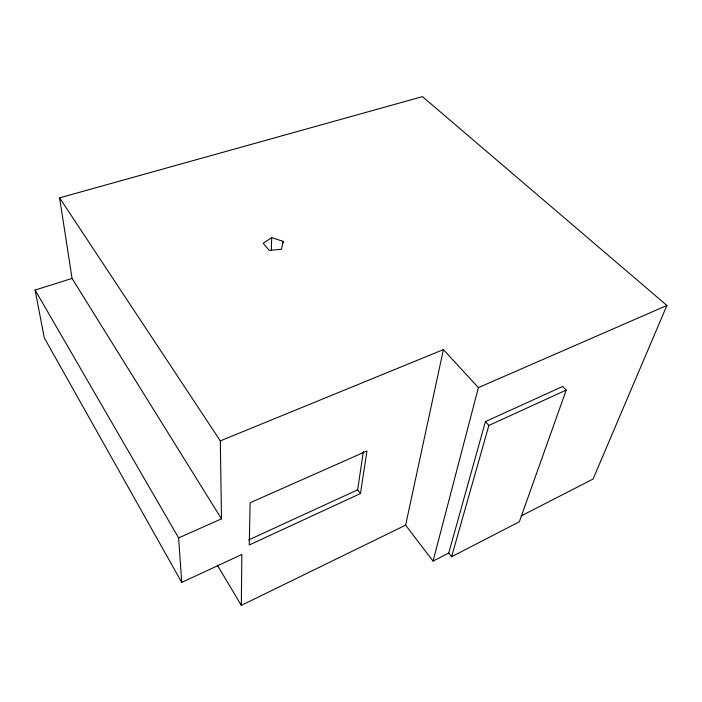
<?xml version="1.0" encoding="UTF-8"?>
<svg xmlns="http://www.w3.org/2000/svg" width="702" height="702" viewBox="0 0 702 702"><rect width="100%" height="100%" fill="white"/><g stroke="black" fill="none" stroke-linecap="round" stroke-linejoin="round"><path stroke-width="1.05" d="M221.499 518.857L220.314 440.882L443.41 349.605L405.624 525.166L241.312 605.378L241.857 554.466L181.73 582.423L44.27 337.811L35.1 290.04L72.052 278.422L221.499 518.857L178.615 537.925L181.73 582.423M271.27 250.5L271.727 237.653L283.003 241.312L282.906 243.454M360.459 493.567L366.962 450.982L250.105 502.755L249.263 544.963L360.459 493.567L357.66 489.821L363.364 451.439M283.003 241.312L281.563 249.236L269.226 250.447L263.189 243.234L271.727 237.653M405.624 525.166L433.055 561.109L478.387 387.627L666.9 305.458L422.464 96.622L59.6 197.859L72.052 278.422M448.736 553.062L485.407 421.621L562.679 386.46L566.242 390.049L519.331 521.805L451.588 556.721L448.736 553.062L433.055 561.109M451.588 556.721L488.864 425.465L566.242 390.049M666.9 305.458L593.067 479.054L521.244 515.882M248.648 539.943L357.66 489.821M443.41 349.605L478.387 387.627M485.407 421.621L488.864 425.465M59.6 197.859L220.314 440.882M217.295 565.11L241.312 605.378M35.1 290.04L178.615 537.925"/></g></svg>
